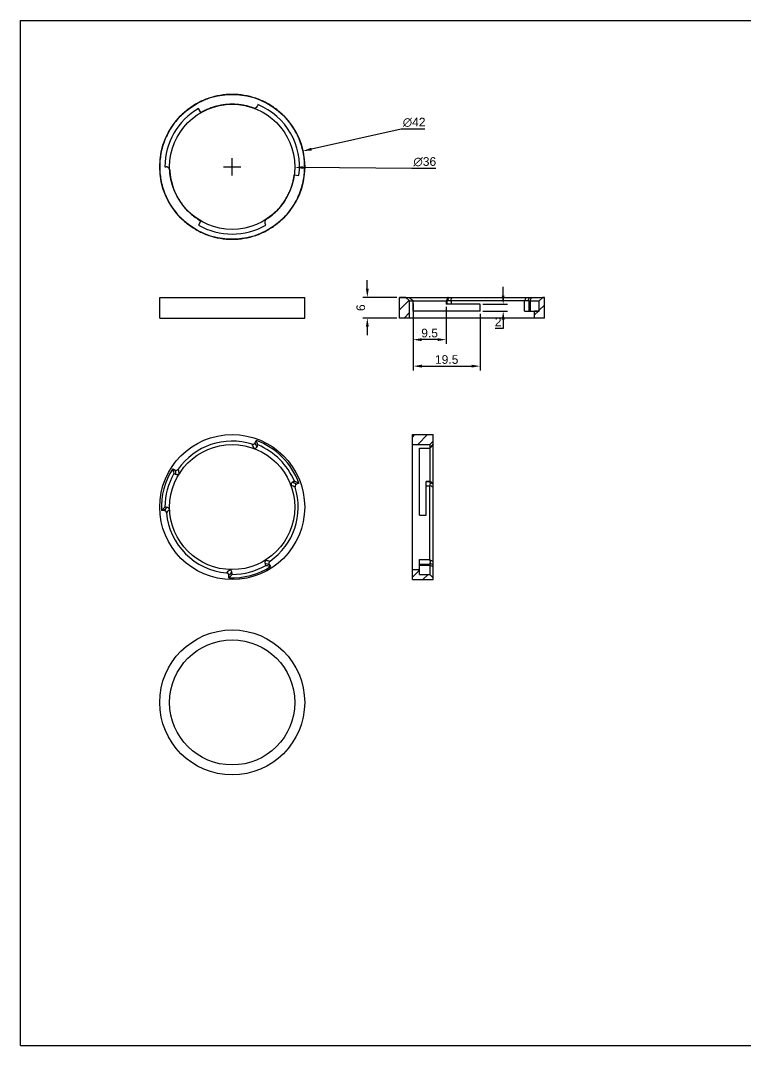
# Model space of a CAD drawing. Header units: millimetres. Extents: x 1074 to 3290, y 957 to 1671.
# Drawn here: x 2201.8 to 2411.8, y 1373.8 to 1670.8 of the extents above; entities that cross this region are included whole.
import ezdxf

# ---------------------------------------------------------------- set-up
doc = ezdxf.new("R2010")
doc.units = ezdxf.units.MM
doc.layers.add('02___PRT_ALL_AXES', color=7, linetype='Continuous')
doc.layers.add('Outlines', color=7, linetype='Continuous', lineweight=30)
doc.styles.get("Standard").update_dxf_attribs({"font": 'arial.ttf'})
doc.dimstyles.new('ISO-25', dxfattribs={"dimscale": 0, "dimtxt": 2.5, "dimasz": 2.5, "dimexe": 1.254, "dimexo": 0.8, "dimtad": 1, "dimtoh": 1, "dimdec": 1, "dimrnd": 0.5, "dimdsep": 46, "dimtxsty": 'Standard', "dimcen": 2.5, "dimadec": 0, "dimazin": 0, "dimtfac": 1, "dimtdec": 1, "dimtofl": 0, "dimtmove": 0, "dimatfit": 3, "dimfxl": 1, "dimarcsym": 0})
pattern_1 = [(45, (2201.8391, 1373.8041), (-1.846154, 1.846154), [])]

# ---------------------------------------------------------------- blocks, each defined once
blk = doc.blocks.new('*D296')
at = {"color": 0, "lineweight": -2, "transparency": 16777216}
for p, q in [((2315.59, 1585.79), (2315.59, 1569.4)), ((2334.98, 1585.79), (2334.98, 1569.4)), ((2318.09, 1570.66), (2332.48, 1570.66))]:
    blk.add_line(p, q, dxfattribs=at)
at = {"color": 0, "transparency": 16777216}
for points in [[(2318.09, 1571.07), (2318.09, 1570.24), (2315.59, 1570.66)], [(2332.48, 1571.07), (2332.48, 1570.24), (2334.98, 1570.66)]]:
    blk.add_solid(points, dxfattribs=at)
at = {"layer": 'Defpoints', "color": 0, "transparency": 16777216}
for p in [(2315.59, 1586.59), (2334.98, 1586.59), (2334.98, 1570.66)]:
    blk.add_point(p, dxfattribs=at)
at = {"color": 0, "transparency": 16777216, "insert": (2325.28, 1572.56), "char_height": 2.5, "attachment_point": 5}
blk.add_mtext('19.5', dxfattribs=at)
blk = doc.blocks.new('*D297')
at = {"color": 0, "lineweight": -2, "transparency": 16777216}
for p, q in [((2302.3, 1593.09), (2302.3, 1595.59)), ((2310.81, 1590.59), (2301.04, 1590.59)), ((2310.81, 1584.59), (2301.04, 1584.59)), ((2302.3, 1582.09), (2302.3, 1579.59))]:
    blk.add_line(p, q, dxfattribs=at)
at = {"color": 0, "transparency": 16777216}
for points in [[(2301.88, 1593.09), (2302.72, 1593.09), (2302.3, 1590.59)], [(2301.88, 1582.09), (2302.72, 1582.09), (2302.3, 1584.59)]]:
    blk.add_solid(points, dxfattribs=at)
at = {"layer": 'Defpoints', "color": 0, "transparency": 16777216}
for p in [(2311.61, 1590.59), (2302.3, 1584.59), (2311.61, 1584.59)]:
    blk.add_point(p, dxfattribs=at)
at = {"color": 0, "transparency": 16777216, "insert": (2300.4, 1587.59), "char_height": 2.5, "attachment_point": 5, "rotation": 90}
blk.add_mtext('6', dxfattribs=at)
blk = doc.blocks.new('*D299')
at = {"color": 0, "lineweight": -2, "transparency": 16777216}
for p, q in [((2263.16, 1625.91), (2263.16, 1630.91)), ((2260.66, 1628.41), (2265.66, 1628.41)), ((2315.17, 1627.89), (2283.79, 1628.2)), ((2322.1, 1627.89), (2315.17, 1627.89))]:
    blk.add_line(p, q, dxfattribs=at)
at = {"color": 0, "transparency": 16777216}
blk.add_solid([(2283.79, 1628.62), (2283.78, 1627.78), (2281.29, 1628.23)], dxfattribs=at)
at = {"layer": 'Defpoints', "color": 0, "transparency": 16777216}
for p in [(2245.04, 1628.59), (2281.29, 1628.23)]:
    blk.add_point(p, dxfattribs=at)
at = {"color": 0, "transparency": 16777216, "insert": (2318.95, 1629.86), "char_height": 2.5, "attachment_point": 5}
blk.add_mtext('∅36', dxfattribs=at)
blk = doc.blocks.new('*D300')
at = {"color": 0, "lineweight": -2, "transparency": 16777216}
for p, q in [((2312.1, 1639.32), (2286.1, 1633.52)), ((2319, 1639.32), (2312.1, 1639.32)), ((2263.16, 1625.91), (2263.16, 1630.91)), ((2260.66, 1628.41), (2265.66, 1628.41))]:
    blk.add_line(p, q, dxfattribs=at)
at = {"color": 0, "transparency": 16777216}
blk.add_solid([(2286.01, 1633.93), (2286.19, 1633.11), (2283.66, 1632.98)], dxfattribs=at)
at = {"layer": 'Defpoints', "color": 0, "transparency": 16777216}
for p in [(2283.66, 1632.98), (2242.67, 1623.84)]:
    blk.add_point(p, dxfattribs=at)
at = {"color": 0, "transparency": 16777216, "insert": (2315.86, 1641.29), "char_height": 2.5, "attachment_point": 5}
blk.add_mtext('∅42', dxfattribs=at)
blk = doc.blocks.new('*D301')
at = {"color": 0, "lineweight": -2, "transparency": 16777216}
for p, q in [((2341.65, 1591.09), (2341.65, 1593.59)), ((2335.78, 1588.59), (2342.9, 1588.59)), ((2335.78, 1586.59), (2342.9, 1586.59)), ((2341.65, 1584.09), (2341.65, 1581.59)), ((2341.65, 1581.59), (2339.37, 1581.59))]:
    blk.add_line(p, q, dxfattribs=at)
at = {"color": 0, "transparency": 16777216}
for points in [[(2341.23, 1591.09), (2342.07, 1591.09), (2341.65, 1588.59)], [(2341.23, 1584.09), (2342.07, 1584.09), (2341.65, 1586.59)]]:
    blk.add_solid(points, dxfattribs=at)
at = {"layer": 'Defpoints', "color": 0, "transparency": 16777216}
for p in [(2334.98, 1588.59), (2334.98, 1586.59), (2341.65, 1586.59)]:
    blk.add_point(p, dxfattribs=at)
at = {"color": 0, "transparency": 16777216, "insert": (2340.2, 1583.47), "char_height": 2.5, "attachment_point": 5}
blk.add_mtext('2', dxfattribs=at)
blk = doc.blocks.new('*D302')
at = {"color": 0, "lineweight": -2, "transparency": 16777216}
for p, q in [((2315.53, 1588.79), (2315.53, 1577.07)), ((2325.15, 1587.79), (2325.15, 1577.07)), ((2322.65, 1578.33), (2318.03, 1578.33))]:
    blk.add_line(p, q, dxfattribs=at)
at = {"color": 0, "transparency": 16777216}
for points in [[(2318.03, 1578.74), (2318.03, 1577.91), (2315.53, 1578.33)], [(2322.65, 1578.74), (2322.65, 1577.91), (2325.15, 1578.33)]]:
    blk.add_solid(points, dxfattribs=at)
at = {"layer": 'Defpoints', "color": 0, "transparency": 16777216}
for p in [(2315.53, 1589.59), (2325.15, 1588.59), (2315.53, 1578.33)]:
    blk.add_point(p, dxfattribs=at)
at = {"color": 0, "transparency": 16777216, "insert": (2320.34, 1580.23), "char_height": 2.5, "attachment_point": 5}
blk.add_mtext('9.5', dxfattribs=at)

msp = doc.modelspace()

# ---------------------------------------------------------------- hatches: boundary and pattern name
at = {"linetype": 'Continuous'}
h = msp.add_hatch(dxfattribs=at)
h.set_pattern_fill('C', color=2, scale=2.610856, angle=45, style=0, pattern_type=0)
h.set_pattern_definition(pattern_1)
edge = h.paths.add_edge_path()
edge.add_line((2353.61, 1584.59), (2350.74, 1584.59))
edge.add_line((2350.74, 1584.59), (2350.74, 1586.59))
edge.add_line((2352.11, 1586.59), (2350.74, 1586.59))
edge.add_line((2352.11, 1586.59), (2352.11, 1589.59))
edge.add_line((2352.11, 1589.59), (2353.11, 1590.59))
edge.add_line((2353.61, 1590.59), (2353.11, 1590.59))
edge.add_line((2353.61, 1584.59), (2353.61, 1590.59))
edge = h.paths.add_edge_path()
edge.add_line((2314.49, 1584.59), (2311.61, 1584.59))
edge.add_line((2311.61, 1584.59), (2311.61, 1590.59))
edge.add_line((2313.49, 1590.59), (2311.61, 1590.59))
edge.add_line((2314.49, 1589.59), (2313.49, 1590.59))
edge.add_line((2314.49, 1584.59), (2314.49, 1589.59))
h = msp.add_hatch(dxfattribs=at)
h.set_pattern_fill('C', color=2, scale=2.610856, angle=45, style=0, pattern_type=0)
h.set_pattern_definition(pattern_1)
edge = h.paths.add_edge_path()
edge.add_line((2315.37, 1508.81), (2315.37, 1511.69))
edge.add_line((2315.37, 1511.69), (2317.37, 1511.69))
edge.add_line((2317.37, 1510.31), (2317.37, 1511.69))
edge.add_line((2317.37, 1510.31), (2320.37, 1510.31))
edge.add_line((2320.37, 1510.31), (2321.37, 1509.31))
edge.add_line((2321.37, 1508.81), (2321.37, 1509.31))
edge.add_line((2315.37, 1508.81), (2321.37, 1508.81))
edge = h.paths.add_edge_path()
edge.add_line((2315.37, 1547.94), (2315.37, 1550.81))
edge.add_line((2315.37, 1550.81), (2321.37, 1550.81))
edge.add_line((2321.37, 1548.94), (2321.37, 1550.81))
edge.add_line((2320.37, 1547.94), (2321.37, 1548.94))
edge.add_line((2315.37, 1547.94), (2320.37, 1547.94))

# ---------------------------------------------------------------- linework, layer by layer
at = {"color": 7, "linetype": 'Continuous'}
for p, q in [((2201.84, 1373.8), (2201.84, 1670.8)), ((2201.84, 1670.8), (2621.84, 1670.8)), ((2270.62, 1646.42), (2270.47, 1646.05)), ((2270.62, 1646.42), (2270.47, 1646.05)), ((2254.1, 1644.11), (2253.41, 1645.3)), ((2254.1, 1644.11), (2253.41, 1645.3)), ((2243.66, 1628.41), (2244.06, 1628.41)), ((2243.66, 1628.41), (2244.06, 1628.41)), ((2281.13, 1626.04), (2282.5, 1625.86)), ((2281.13, 1626.04), (2282.5, 1625.86)), ((2254.1, 1612.71), (2253.41, 1611.52)), ((2254.1, 1612.71), (2253.41, 1611.52)), ((2272.91, 1611.52), (2272.71, 1611.87)), ((2272.91, 1611.52), (2272.71, 1611.87)), ((2311.61, 1584.59), (2311.61, 1590.59)), ((2313.49, 1590.59), (2311.61, 1590.59)), ((2314.49, 1589.59), (2313.49, 1590.59)), ((2314.49, 1589.59), (2313.49, 1590.59)), ((2314.4, 1590.57), (2314.38, 1590.59)), ((2314.49, 1584.59), (2314.49, 1589.59)), ((2314.49, 1584.59), (2314.49, 1589.59)), ((2314.49, 1589.59), (2315.53, 1589.59)), ((2315.53, 1586.59), (2315.53, 1589.59)), ((2315.57, 1589.63), (2315.55, 1589.65)), ((2315.58, 1589.63), (2315.57, 1589.63)), ((2315.59, 1586.59), (2315.59, 1589.63)), ((2315.59, 1589.59), (2325.3, 1589.59)), ((2325.15, 1589.59), (2325.15, 1588.59)), ((2325.3, 1589.59), (2325.3, 1588.59)), ((2326.56, 1589.59), (2326.56, 1588.59)), ((2347.81, 1589.59), (2326.56, 1589.59)), ((2347.81, 1586.59), (2347.81, 1589.59)), ((2349.15, 1589.59), (2352.11, 1589.59)), ((2349.15, 1586.59), (2349.15, 1589.59)), ((2349.5, 1589.59), (2349.5, 1586.59)), ((2352.11, 1589.59), (2353.11, 1590.59)), ((2352.11, 1589.59), (2353.11, 1590.59)), ((2352.11, 1586.59), (2352.11, 1589.59)), ((2352.11, 1586.59), (2352.11, 1589.59)), ((2353.61, 1590.59), (2353.11, 1590.59)), ((2353.61, 1584.59), (2353.61, 1590.59)), ((2334.98, 1586.59), (2315.53, 1586.59)), ((2334.98, 1588.59), (2325.15, 1588.59)), ((2334.98, 1586.59), (2334.98, 1588.59)), ((2347.81, 1586.59), (2352.11, 1586.59)), ((2350.74, 1584.59), (2350.74, 1586.59)), ((2352.11, 1586.59), (2350.74, 1586.59)), ((2350.74, 1584.59), (2350.74, 1586.59)), ((2314.49, 1584.59), (2311.61, 1584.59)), ((2353.61, 1584.59), (2350.74, 1584.59)), ((2315.37, 1547.94), (2315.37, 1550.81)), ((2315.37, 1550.81), (2321.37, 1550.81)), ((2315.37, 1508.81), (2315.37, 1550.81)), ((2315.37, 1550.81), (2321.37, 1550.81)), ((2321.37, 1548.94), (2321.37, 1550.81)), ((2321.37, 1508.81), (2321.37, 1550.81)), ((2269.8, 1548.45), (2270.07, 1549.11)), ((2270.47, 1547.46), (2270.62, 1547.83)), ((2315.37, 1547.94), (2320.37, 1547.94)), ((2315.37, 1547.94), (2320.37, 1547.94)), ((2320.37, 1547.94), (2321.37, 1548.94)), ((2320.37, 1547.94), (2321.37, 1548.94)), ((2320.37, 1547.94), (2320.37, 1546.9)), ((2321.35, 1548.02), (2321.37, 1548.05)), ((2317.37, 1527.45), (2317.37, 1546.9)), ((2317.37, 1546.9), (2320.37, 1546.9)), ((2317.37, 1546.84), (2320.4, 1546.84)), ((2320.37, 1546.84), (2320.37, 1537.12)), ((2320.4, 1546.84), (2320.41, 1546.85)), ((2320.4, 1546.84), (2320.42, 1546.84)), ((2320.41, 1546.85), (2320.42, 1546.87)), ((2320.42, 1546.84), (2320.45, 1546.85)), ((2245.93, 1540.92), (2246.55, 1540.56)), ((2246.27, 1539.56), (2246.62, 1539.36)), ((2281.18, 1537.27), (2280.81, 1537.12)), ((2282.46, 1536.72), (2281.8, 1536.45)), ((2319.37, 1527.45), (2319.37, 1537.27)), ((2320.37, 1537.27), (2319.37, 1537.27)), ((2320.37, 1537.12), (2319.37, 1537.12)), ((2320.37, 1535.86), (2319.37, 1535.86)), ((2320.37, 1514.61), (2320.37, 1535.86)), ((2244.06, 1529.81), (2243.66, 1529.81)), ((2243.4, 1528.81), (2242.69, 1528.81)), ((2317.37, 1527.45), (2319.37, 1527.45)), ((2272.71, 1513.27), (2272.91, 1512.92)), ((2273.91, 1513.2), (2274.27, 1512.58)), ((2317.37, 1514.61), (2320.37, 1514.61)), ((2317.37, 1510.31), (2317.37, 1514.61)), ((2317.37, 1513.27), (2320.37, 1513.27)), ((2320.37, 1512.92), (2317.37, 1512.92)), ((2320.37, 1513.27), (2320.37, 1510.31)), ((2262.16, 1509.34), (2262.16, 1510.05)), ((2263.16, 1510.31), (2263.16, 1510.71)), ((2315.37, 1508.81), (2315.37, 1511.69)), ((2315.37, 1511.69), (2317.37, 1511.69)), ((2315.37, 1511.69), (2317.37, 1511.69)), ((2315.37, 1508.81), (2321.37, 1508.81)), ((2315.37, 1508.81), (2321.37, 1508.81)), ((2317.37, 1510.31), (2317.37, 1511.69)), ((2317.37, 1510.31), (2320.37, 1510.31)), ((2317.37, 1510.31), (2320.37, 1510.31)), ((2320.37, 1510.31), (2321.37, 1509.31)), ((2320.37, 1510.31), (2321.37, 1509.31)), ((2321.37, 1508.81), (2321.37, 1509.31)), ((2201.84, 1373.8), (2621.84, 1373.8))]:
    msp.add_line(p, q, dxfattribs=at)
msp.add_lwpolyline([(2320.45, 1546.85), (2320.75, 1547.23), (2321.11, 1547.69), (2321.37, 1548)], dxfattribs=at)
msp.add_circle((2263.16, 1529.81), 18.12, dxfattribs=at)
for centre, radius, start, end in [((2263.16, 1628.41), 19.5, 352.5, 67.5), ((2263.16, 1628.41), 19.5, 352.5, 67.5), ((2263.16, 1628.41), 19.5, 120, 180), ((2263.16, 1628.41), 19.5, 120, 180), ((2263.16, 1628.41), 19.5, 240, 300), ((2263.16, 1628.41), 19.5, 240, 300), ((2378.77, 1669.14), 101.57, 230.6762, 231.5075), ((2395.93, 1551.28), 80.49, 150.7593, 151.572), ((2400.14, 1548.09), 85.48, 150.1798, 150.9252), ((2389.26, 1556.76), 70.99, 151.5403, 152.4265), ((2320.43, 1599.31), 29.2, 340.6236, 342.6282), ((2321.56, 1598.73), 28.83, 341.6042, 343.6207), ((2322.78, 1599.37), 28.45, 339.9061, 342.0362), ((2263.16, 1529.81), 19.13, 72.438, 145.062), ((2220.57, 1526.56), 52.92, 22.5327, 23.9479), ((2269.55, 1547.84), 1, 250.4972, 337.5), ((2218.89, 1524.73), 56.17, 23.6266, 24.9816), ((2218.03, 1526.04), 56.92, 22.5046, 23.9109), ((2263.16, 1529.81), 20.5, 19.704, 70.296), ((2263.16, 1529.81), 19.5, 22.5, 67.5), ((2399.92, 1483.66), 101.57, 140.6762, 141.5075), ((2263.16, 1529.81), 20.5, 147.2042, 182.796), ((2263.16, 1529.81), 19.5, 150.0002, 180), ((2301.22, 1554.28), 56.88, 193.5886, 194.9959), ((2301.38, 1552.73), 56.17, 192.5184, 193.8735), ((2247.12, 1540.23), 1, 240, 327.0028), ((2298.93, 1553.17), 52.92, 193.5521, 194.9673), ((2263.16, 1529.81), 19.13, 304.9381, 17.5619), ((2281.19, 1536.2), 1, 112.5, 199.5028), ((2259.91, 1487.22), 52.92, 66.0523, 67.4675), ((2258.08, 1485.54), 56.17, 65.0186, 66.3737), ((2259.39, 1484.69), 56.92, 66.089, 67.4955), ((2282.05, 1466.49), 80.49, 60.7593, 61.572), ((2278.86, 1462.29), 85.48, 60.1798, 60.9252), ((2287.54, 1473.17), 70.99, 61.5403, 62.4265), ((2283.92, 1489.56), 56.92, 135.0046, 136.4108), ((2284.8, 1490.85), 56.17, 136.1263, 137.4814), ((2244.06, 1528.81), 1, 2.9972, 90), ((2282.46, 1491.7), 52.92, 135.0325, 136.4476), ((2263.16, 1529.81), 19.12, 184.9379, 265.0619), ((2263.16, 1529.81), 20.5, 267.2042, 302.796), ((2263.16, 1529.81), 19.5, 270.0002, 300), ((2273.58, 1513.77), 1, 122.9972, 210), ((2286.08, 1568.03), 56.17, 256.1263, 257.4814), ((2286.52, 1565.58), 52.92, 255.0325, 256.4477), ((2287.64, 1567.91), 56.92, 255.0046, 256.4108), ((2330.15, 1539.65), 28.45, 249.9061, 252.0362), ((2330.09, 1542), 29.2, 250.6236, 252.6282), ((2329.5, 1540.86), 28.83, 251.6042, 253.6207), ((2225.05, 1549.11), 52.92, 313.5523, 314.9675), ((2224.2, 1551.45), 56.17, 312.5186, 313.8736), ((2222.94, 1550.54), 56.88, 313.5886, 314.9959), ((2262.16, 1510.71), 1, 0, 87.0028)]:
    msp.add_arc(centre, radius, start, end, dxfattribs=at)
for points, weights in [([(2284.16, 1628.41), (2284.16, 1670.41), (2242.16, 1670.41), (2242.16, 1628.41)], [1, 0.3333333333, 0.3333333333, 1]), ([(2269.21, 1645.49), (2264.13, 1647.29), (2258.77, 1646.8), (2254.1, 1644.11)], [1, 0.9387553556, 0.9387553556, 1]), ([(2242.16, 1628.41), (2242.16, 1586.41), (2284.16, 1586.41), (2284.16, 1628.41)], [1, 0.3333333333, 0.3333333333, 1]), ([(2245.06, 1627.46), (2245.39, 1621.2), (2248.67, 1615.85), (2254.1, 1612.71)], [1, 0.9192037036, 0.9192037036, 1]), ([(2273.03, 1613.21), (2277.55, 1616.14), (2280.43, 1620.7), (2281.13, 1626.04)], [1, 0.9387553556, 0.9387553556, 1])]:
    msp.add_rational_spline(points, weights, degree=3, dxfattribs=at)
for points in [[(2269.21, 1645.49), (2269.29, 1645.47), (2269.46, 1645.43), (2269.71, 1645.44), (2269.96, 1645.51), (2270.18, 1645.64), (2270.35, 1645.83), (2270.44, 1645.97), (2270.47, 1646.05)], [(2245.06, 1627.46), (2245.06, 1627.55), (2245.03, 1627.71), (2244.92, 1627.94), (2244.76, 1628.14), (2244.55, 1628.29), (2244.32, 1628.39), (2244.15, 1628.41), (2244.06, 1628.41)], [(2273.03, 1613.21), (2272.96, 1613.16), (2272.83, 1613.05), (2272.68, 1612.84), (2272.59, 1612.6), (2272.57, 1612.35), (2272.6, 1612.1), (2272.67, 1611.94), (2272.71, 1611.87)]]:
    msp.add_open_spline(points, degree=3, dxfattribs=at)
for points, knots in [([(2269.21, 1645.49), (2269.33, 1645.45), (2269.59, 1645.41), (2269.96, 1645.5), (2270.28, 1645.72), (2270.42, 1645.94), (2270.47, 1646.05)], [0, 0, 0, 0, 0.250007, 0.5, 0.749993, 1, 1, 1, 1]), ([(2245.06, 1627.46), (2245.05, 1627.59), (2244.99, 1627.84), (2244.77, 1628.15), (2244.44, 1628.36), (2244.19, 1628.41), (2244.06, 1628.41)], [0, 0, 0, 0, 0.250007, 0.5, 0.749993, 1, 1, 1, 1]), ([(2273.03, 1613.21), (2272.93, 1613.14), (2272.74, 1612.96), (2272.58, 1612.61), (2272.56, 1612.22), (2272.65, 1611.98), (2272.71, 1611.87)], [0, 0, 0, 0, 0.250007, 0.5, 0.749993, 1, 1, 1, 1]), ([(2315.53, 1589.59), (2315.54, 1589.59), (2315.56, 1589.6), (2315.58, 1589.62), (2315.58, 1589.63)], [0, 0, 0, 0, 0.537544, 1, 1, 1, 1]), ([(2325.3, 1589.59), (2325.32, 1589.59), (2325.37, 1589.6), (2325.41, 1589.62), (2325.43, 1589.63)], [0, 0, 0, 0, 0.437396, 1, 1, 1, 1]), ([(2325.43, 1589.63), (2325.49, 1589.65), (2325.62, 1589.68), (2325.92, 1589.7), (2326.16, 1589.67), (2326.33, 1589.63)], [0, 0, 0, 0, 0.201632, 0.444861, 1, 1, 1, 1]), ([(2326.33, 1589.63), (2326.35, 1589.62), (2326.42, 1589.6), (2326.5, 1589.59), (2326.56, 1589.59)], [0, 0, 0, 0, 0.254854, 1, 1, 1, 1]), ([(2347.81, 1589.59), (2347.83, 1589.59), (2347.88, 1589.6), (2347.93, 1589.61), (2347.97, 1589.63)], [0, 0, 0, 0, 0.220188, 1, 1, 1, 1]), ([(2347.97, 1589.63), (2348.04, 1589.65), (2348.18, 1589.68), (2348.5, 1589.7), (2348.76, 1589.67), (2348.92, 1589.63)], [0, 0, 0, 0, 0.219262, 0.46927, 1, 1, 1, 1]), ([(2348.92, 1589.63), (2348.94, 1589.62), (2349.02, 1589.6), (2349.1, 1589.59), (2349.15, 1589.59)], [0, 0, 0, 0, 0.259916, 1, 1, 1, 1]), ([(2268.93, 1548.05), (2269.02, 1548.02), (2269.15, 1548), (2269.33, 1548.01), (2269.45, 1548.06), (2269.57, 1548.13), (2269.7, 1548.25), (2269.77, 1548.37), (2269.8, 1548.45)], [0, 0, 0, 0, 0.249583, 0.374787, 0.499962, 0.625128, 0.750378, 1, 1, 1, 1]), ([(2320.37, 1546.9), (2320.37, 1546.89), (2320.37, 1546.86), (2320.39, 1546.85), (2320.4, 1546.84)], [0, 0, 0, 0, 0.537544, 1, 1, 1, 1]), ([(2246.55, 1540.56), (2246.63, 1540.51), (2246.75, 1540.46), (2246.93, 1540.44), (2247.06, 1540.46), (2247.19, 1540.5), (2247.34, 1540.59), (2247.43, 1540.69), (2247.48, 1540.76)], [0, 0, 0, 0, 0.249576, 0.374786, 0.499979, 0.625163, 0.750402, 1, 1, 1, 1]), ([(2281.8, 1536.45), (2281.72, 1536.42), (2281.6, 1536.35), (2281.48, 1536.22), (2281.41, 1536.1), (2281.36, 1535.98), (2281.35, 1535.8), (2281.37, 1535.67), (2281.4, 1535.58)], [0, 0, 0, 0, 0.249576, 0.374786, 0.499979, 0.625163, 0.750402, 1, 1, 1, 1]), ([(2320.37, 1537.12), (2320.37, 1537.1), (2320.38, 1537.06), (2320.39, 1537.02), (2320.4, 1537)], [0, 0, 0, 0, 0.437396, 1, 1, 1, 1]), ([(2320.4, 1536.1), (2320.4, 1536.08), (2320.38, 1536), (2320.37, 1535.92), (2320.37, 1535.86)], [0, 0, 0, 0, 0.254854, 1, 1, 1, 1]), ([(2320.4, 1537), (2320.43, 1536.94), (2320.46, 1536.81), (2320.48, 1536.5), (2320.44, 1536.26), (2320.4, 1536.1)], [0, 0, 0, 0, 0.201632, 0.444861, 1, 1, 1, 1]), ([(2244.11, 1528.17), (2244.1, 1528.25), (2244.07, 1528.39), (2243.99, 1528.54), (2243.9, 1528.64), (2243.79, 1528.72), (2243.63, 1528.79), (2243.49, 1528.81), (2243.4, 1528.81)], [0, 0, 0, 0, 0.249592, 0.374825, 0.50001, 0.625201, 0.750418, 1, 1, 1, 1]), ([(2274.11, 1514.13), (2274.04, 1514.08), (2273.94, 1513.99), (2273.85, 1513.84), (2273.81, 1513.71), (2273.79, 1513.58), (2273.81, 1513.4), (2273.86, 1513.28), (2273.91, 1513.2)], [0, 0, 0, 0, 0.249575, 0.374777, 0.499966, 0.625145, 0.75039, 1, 1, 1, 1]), ([(2320.37, 1514.61), (2320.37, 1514.6), (2320.37, 1514.55), (2320.39, 1514.49), (2320.4, 1514.46)], [0, 0, 0, 0, 0.220188, 1, 1, 1, 1]), ([(2320.4, 1513.5), (2320.4, 1513.48), (2320.38, 1513.41), (2320.37, 1513.33), (2320.37, 1513.27)], [0, 0, 0, 0, 0.259916, 1, 1, 1, 1]), ([(2320.4, 1514.46), (2320.42, 1514.39), (2320.46, 1514.24), (2320.48, 1513.92), (2320.45, 1513.67), (2320.4, 1513.5)], [0, 0, 0, 0, 0.219262, 0.46927, 1, 1, 1, 1]), ([(2262.16, 1510.05), (2262.16, 1510.14), (2262.14, 1510.28), (2262.07, 1510.44), (2261.99, 1510.55), (2261.89, 1510.64), (2261.74, 1510.72), (2261.6, 1510.75), (2261.52, 1510.76)], [0, 0, 0, 0, 0.249576, 0.374786, 0.499979, 0.625163, 0.750402, 1, 1, 1, 1])]:
    msp.add_open_spline(points, degree=3, knots=knots, dxfattribs=at)
at = {"layer": '02___PRT_ALL_AXES', "color": 7, "linetype": 'Continuous'}
for centre, radius in [((2263.16, 1529.81), 21), ((2263.16, 1473.21), 21), ((2263.16, 1473.21), 18.12)]:
    msp.add_circle(centre, radius, dxfattribs=at)
at = {"layer": 'Outlines', "color": 7, "linetype": 'Continuous'}
for p, q in [((2242.16, 1584.59), (2242.16, 1590.59)), ((2242.16, 1590.59), (2284.16, 1590.59)), ((2284.16, 1584.59), (2284.16, 1590.59)), ((2311.61, 1584.59), (2311.61, 1590.59)), ((2311.61, 1590.59), (2353.61, 1590.59)), ((2353.61, 1584.59), (2353.61, 1590.59)), ((2242.16, 1584.59), (2284.16, 1584.59)), ((2353.61, 1584.59), (2311.61, 1584.59))]:
    msp.add_line(p, q, dxfattribs=at)
for radius in [21, 18.12]:
    msp.add_circle((2263.16, 1628.41), radius, dxfattribs=at)

# ---------------------------------------------------------------- dimensions: what is measured, and where the dimension line sits
for p1, p2, picture, middle in [((2242.67, 1623.84), (2283.66, 1632.98), '*D300', (2312.1, 1639.32)), ((2245.04, 1628.59), (2281.29, 1628.23), '*D299', (2315.17, 1627.89))]:
    dim = msp.add_diameter_dim_2p(p1=p1, p2=p2, dimstyle='ISO-25', override={"dimscale": 1})
    dim.commit()
    dim.dimension.update_dxf_attribs({"geometry": picture, "text_midpoint": middle, "dimtype": 163})
for base, p1, p2, picture, middle in [((2302.3, 1584.59), (2311.61, 1590.59), (2311.61, 1584.59), '*D297', (2300.4, 1587.59)), ((2341.65, 1586.59), (2334.98, 1588.59), (2334.98, 1586.59), '*D301', (2340.2, 1583.47))]:
    dim = msp.add_linear_dim(base=base, p1=p1, p2=p2, angle=90, dimstyle='ISO-25', override={"dimscale": 1})
    dim.commit()
    dim.dimension.update_dxf_attribs({"geometry": picture, "text_midpoint": middle})
for base, p1, p2, picture, middle in [((2315.53, 1578.33), (2325.15, 1588.59), (2315.53, 1589.59), '*D302', (2320.34, 1580.23)), ((2334.98, 1570.66), (2315.59, 1586.59), (2334.98, 1586.59), '*D296', (2325.28, 1572.56))]:
    dim = msp.add_linear_dim(base=base, p1=p1, p2=p2, dimstyle='ISO-25', override={"dimscale": 1})
    dim.commit()
    dim.dimension.update_dxf_attribs({"geometry": picture, "text_midpoint": middle})

doc.saveas('drawing.dxf')
